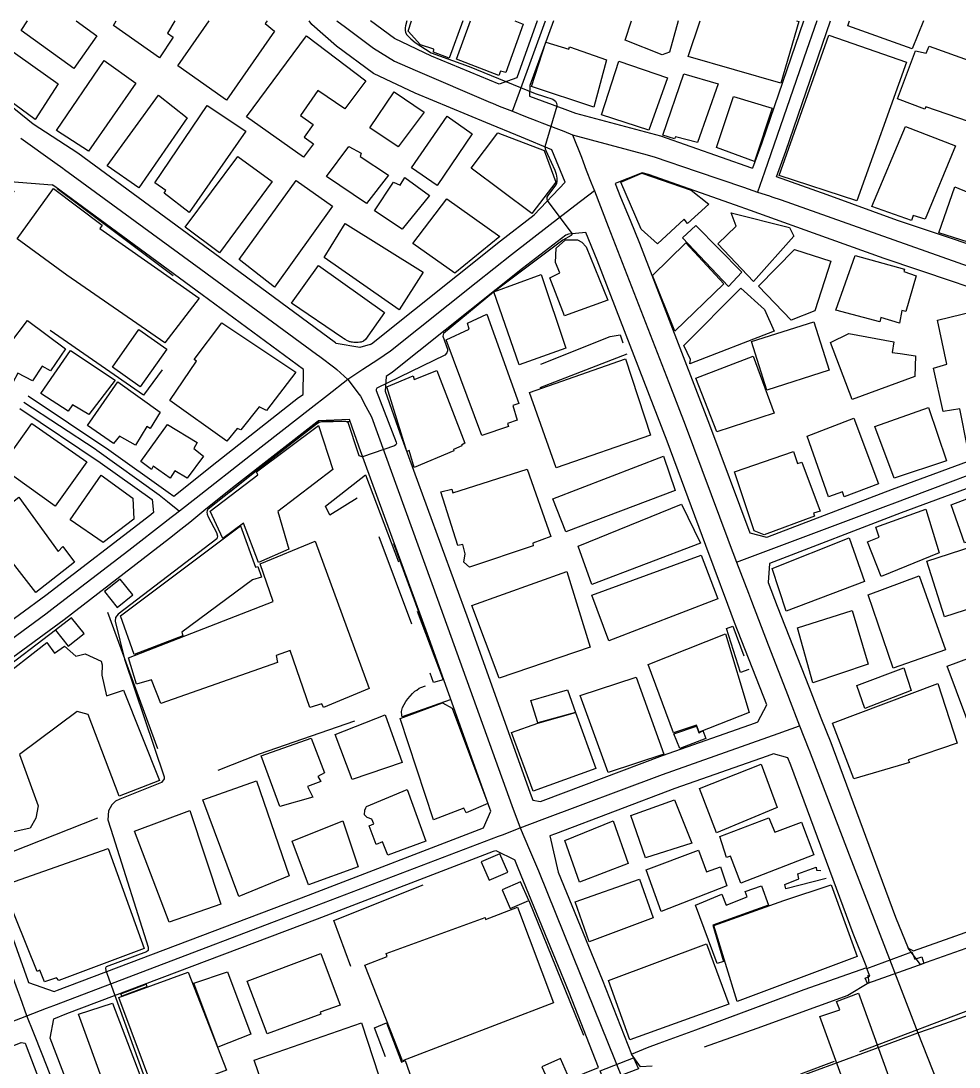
# Model space of a CAD drawing. Header units: millimetres. Extents: x 198785 to 203305, y 542885 to 545889.
# Drawn here: x 201575.3 to 201760.7, y 545678.5 to 545885.3 of the extents above; entities that cross this region are included whole.
import ezdxf

# ---------------------------------------------------------------- set-up
doc = ezdxf.new("R2010")
doc.units = ezdxf.units.MM
for name, pattern in [('FENCE_25K', [54.3, 28.7, -9.2, -16.4]), ('HIDDEN_BULD_25K', [28.8, 18.4, -10.4]), ('HIDDEN_EMD_25K', [50.97, 33.12, -5.36, 7.13, -5.36]), ('HIDDEN_IN_25K', [56.5, 36.5, -20])]:
    doc.linetypes.add(name, pattern=pattern)
for name, color, linetype in [('A0013114', 253, 'Continuous'), ('A0013117', 253, 'Continuous'), ('A0023214', 253, 'Continuous'), ('A0023217', 253, 'Continuous'), ('A0033324', 253, 'Continuous'), ('A0043325', 253, 'Continuous'), ('B0014111', 253, 'Continuous'), ('B0014112', 253, 'Continuous'), ('B0014113', 253, 'Continuous'), ('B0014115', 253, 'Continuous'), ('B0014116', 253, 'Continuous'), ('B0024120', 253, 'Continuous'), ('B0024127', 253, 'Continuous'), ('F0017111', 253, 'Continuous'), ('G0018117', 253, 'Continuous')]:
    doc.layers.add(name, color=color, linetype=linetype)

msp = doc.modelspace()

# ---------------------------------------------------------------- linework, layer by layer
at = {"layer": 'A0013114'}
for points in [[(201644.34, 545821.33), (201642.32, 545820.78), (201637.63, 545821.57), (201637.49, 545821.68), (201615.89, 545837.63), (201586.61, 545859.16), (201577.74, 545864.93), (201574.29, 545867.75), (201574.14, 545867.87), (201567.36, 545872.91)], [(201631.07, 545811.45), (201631.17, 545816.4), (201611.15, 545831.19), (201582.05, 545852.58), (201581.53, 545852.92)], [(201647.5, 545815), (201647.3, 545812.14), (201650.18, 545803.89), (201663.68, 545767.01), (201675.94, 545732.65), (201676.49, 545731.29)], [(201668.2, 545729.12), (201667.99, 545729.62), (201655.69, 545764.12), (201642.18, 545801.03), (201640.26, 545806.53), (201634.11, 545806.26)], [(201679.84, 545724.24), (201681.45, 545717.06), (201690.15, 545695.84), (201695.97, 545681.1), (201699.13, 545682.38), (201701.44, 545683.24), (201708.67, 545685.92), (201730.07, 545693.85), (201742.45, 545698.24)], [(201598.51, 545642.41), (201630.82, 545655.29), (201633.59, 545656.39), (201638.67, 545658.35), (201649.85, 545662.67), (201655.06, 545664.68), (201657.76, 545665.76), (201674.97, 545672.61), (201689.48, 545678.47), (201683.64, 545693.26), (201673.57, 545717.83), (201672.89, 545719.52)], [(201751.65, 545701.5), (201796.09, 545717.24)]]:
    msp.add_lwpolyline(points, dxfattribs=at)
at = {"layer": 'A0013117'}
for points in [[(201644.34, 545821.33), (201644.59, 545821.5), (201670.07, 545841.86), (201676.74, 545847), (201682.87, 545853.45), (201680.24, 545859.83), (201674.21, 545862.33), (201667.21, 545865.22), (201653.21, 545871.02), (201644.98, 545874.92), (201637.67, 545880.34), (201632.8, 545884.6), (201632.27, 545885.31)], [(201669.8, 545872.81), (201656.46, 545878.33), (201649.12, 545881.81), (201644.4, 545885.31)], [(201677.35, 545885.31), (201673.29, 545874.09), (201669.8, 545872.81)], [(201680.54, 545885.31), (201675.91, 545872.53), (201675.82, 545870.42), (201682.79, 545867.86), (201684.9, 545867.09), (201701.67, 545862.6), (201719.7, 545856.24), (201719.91, 545856.3), (201721.77, 545861.26), (201730.01, 545885.31)], [(201816.05, 545854.94), (201813.06, 545851.91), (201789.86, 545843.46), (201773.35, 545837.94), (201772.75, 545837.74), (201748.49, 545845.89), (201734.61, 545850.91), (201724.58, 545854.51), (201726.48, 545859.57), (201735.29, 545885.31)], [(201698.08, 545855.28), (201692.72, 545853.15), (201693.81, 545850.5), (201695.7, 545845.9), (201697.57, 545841.37), (201711.4, 545805.45), (201719.33, 545784.14), (201722.65, 545783.25), (201722.88, 545783.32), (201747.5, 545792.76), (201772.13, 545801.86), (201773.01, 545804.06), (201768.83, 545822.72), (201767.42, 545826.87), (201765.95, 545831.22), (201764.21, 545832.17), (201759.55, 545833.74), (201745.86, 545838.34), (201731.9, 545843.38), (201722.77, 545846.66), (201719.49, 545847.84), (201716.49, 545848.9), (201699.31, 545854.95), (201698.08, 545855.28)], [(201575.1, 545808.69), (201591, 545798.03), (201601.26, 545790.74), (201601.55, 545788.16), (201600.99, 545787.7), (201580.25, 545771.75), (201559.39, 545756.44), (201553.52, 545758.01), (201544.77, 545780.7), (201536.94, 545800.27), (201536.7, 545800.92), (201536.6, 545803.53), (201546.65, 545816.1), (201554.55, 545827.23), (201573.24, 545853.57), (201581.53, 545852.92)], [(201676.49, 545731.29), (201678.01, 545731.02), (201678.51, 545731.21), (201702.1, 545740.13), (201720.46, 545746.6), (201720.93, 545746.76), (201722.72, 545750.15), (201716.33, 545766.4), (201715, 545769.98), (201712.3, 545777.24), (201710.67, 545781.62), (201702.98, 545802.26), (201689.21, 545838.04), (201686.97, 545843.48), (201683.5, 545843.19), (201683, 545842.98), (201674.4, 545836.35), (201648.78, 545815.89), (201647.5, 545815)], [(201576.77, 545811.19), (201592.71, 545800.5), (201604.42, 545792.17), (201605.53, 545791.35), (201614.03, 545798.18), (201630.21, 545810.85), (201631.07, 545811.45)], [(201634.11, 545806.26), (201633.78, 545806.03), (201617.76, 545793.48), (201611.9, 545788.78), (201608.69, 545786.2), (201606.91, 545784.77), (201604.69, 545782.99), (201583.86, 545766.96), (201559.6, 545749.15), (201559.32, 545743.28), (201569.05, 545716.96), (201576.68, 545695.64), (201576.82, 545695.28), (201581.88, 545693.48), (201582.57, 545693.76), (201632.18, 545712.51), (201666.73, 545725.79), (201668.2, 545729.12)], [(201796.09, 545717.24), (201795.3, 545719.4), (201792.46, 545728.21), (201785.7, 545753.53), (201778.91, 545780.66), (201775.02, 545795.66), (201773.87, 545796.55), (201771.87, 545796.44), (201749.26, 545788.08), (201723.2, 545778.09), (201722.98, 545774.33), (201724.74, 545769.61), (201731.06, 545753.55), (201733.4, 545747.59), (201735.34, 545742.67), (201735.83, 545741.42), (201748.15, 545708.17), (201750.62, 545702.05), (201751.65, 545701.5)], [(201742.45, 545698.24), (201739.76, 545704.92), (201727.42, 545738.21), (201726.85, 545739.67), (201724, 545740.42), (201722.77, 545740), (201704.51, 545733.56), (201680.96, 545724.65), (201679.84, 545724.24)], [(201598.51, 545642.41), (201596.11, 545645.86), (201592.1, 545655.52), (201581.13, 545684.26), (201581.85, 545688.09), (201584.38, 545689.09), (201633.96, 545707.83), (201668.68, 545721.18), (201669.17, 545721.36), (201672.89, 545719.52)], [(201501.32, 545605.8), (201499.97, 545605.96), (201493.88, 545628.54), (201488.58, 545645.69), (201488.17, 545649.52), (201491.02, 545650.77), (201535.37, 545667.88), (201572.5, 545682.23), (201575.36, 545683.37), (201576.16, 545683.24), (201576.36, 545682.74), (201587.45, 545653.67), (201591.35, 545644.27), (201592.06, 545639.86)]]:
    msp.add_lwpolyline(points, dxfattribs=at)
at = {"layer": 'A0023214'}
for points in [[(201575.31, 545862.1), (201582.05, 545857.35), (201583.65, 545856.18), (201583.98, 545855.94), (201610.89, 545836.22), (201633.74, 545819.47), (201634.39, 545818.98), (201637.39, 545816.73), (201637.74, 545816.41), (201639.92, 545814.43), (201642.14, 545811.5), (201642.42, 545811.13), (201643.51, 545809.12), (201644.62, 545807.08), (201657.62, 545771.03), (201672.35, 545730.21), (201673.95, 545725.79), (201675.8, 545721.5), (201677.59, 545717.34), (201684.31, 545700.66), (201692.73, 545679.79), (201698.53, 545665.38)], [(201752.53, 545685.28), (201756.73, 545686.77), (201767.66, 545690.65), (201778.29, 545694.44), (201799.84, 545702.11), (201800.45, 545702.32), (201803.52, 545703.42), (201810.08, 545705.76), (201811.82, 545706.38), (201833.16, 545714.02), (201842.2, 545717.25), (201855.95, 545723), (201866.36, 545727.35), (201889.2, 545736.89)], [(201698.53, 545665.38), (201701.49, 545666.46), (201702.06, 545666.67), (201704.63, 545667.62), (201707.77, 545668.78), (201708.8, 545669.16), (201711.52, 545670.16), (201714.34, 545671.2), (201720.21, 545673.37), (201731.48, 545677.52), (201748.62, 545683.84), (201752.53, 545685.28)], [(201752.53, 545685.28), (201758.17, 545670.92), (201765.4, 545652.52), (201768.07, 545645.73), (201772.63, 545634.13), (201774.23, 545630.05)]]:
    msp.add_lwpolyline(points, dxfattribs=at)
at = {"layer": 'A0023217'}
for points in [[(201637.77, 545885.31), (201637.99, 545885.14), (201639.18, 545884.25), (201644.98, 545879.9), (201649.12, 545877.38), (201653.26, 545875.6), (201668.13, 545869.2), (201668.51, 545869.04), (201669.8, 545868.48), (201672.48, 545867.44)], [(201672.48, 545867.44), (201673.84, 545871.21), (201678.95, 545885.31)], [(201732.57, 545885.31), (201730.03, 545877.95), (201729.76, 545877.17), (201722.25, 545855.4), (201720.89, 545851.49)], [(201672.48, 545867.44), (201675.03, 545866.44), (201677.28, 545865.56), (201678.28, 545865.17), (201681.53, 545863.9), (201682.59, 545863.49), (201684.31, 545862.82)], [(201684.31, 545862.82), (201686.06, 545858.35), (201686.4, 545857.47), (201687.04, 545855.82), (201688.03, 545853.29), (201688.63, 545851.75)], [(201684.31, 545862.82), (201699.03, 545858.81), (201699.72, 545858.62), (201700.43, 545858.43), (201708.93, 545855.55), (201718.1, 545852.44), (201718.12, 545852.43), (201720.89, 545851.49)], [(201688.63, 545851.75), (201684.79, 545848.79), (201679.87, 545844.99), (201672.23, 545839.1), (201665.3, 545833.57), (201648.36, 545820.03), (201645.83, 545818.35), (201642.92, 545816.42), (201639.92, 545814.43), (201635.89, 545811.27), (201632.66, 545808.74), (201620.72, 545799.39), (201609.95, 545790.96), (201608.77, 545790.04), (201607.83, 545789.31), (201606.67, 545788.41)], [(201688.63, 545851.75), (201691.37, 545844.7), (201703.33, 545813.84), (201706.58, 545805.45), (201715, 545782.88), (201715.27, 545782.15), (201716.7, 545778.32)], [(201720.89, 545851.49), (201723.21, 545850.71), (201723.67, 545850.55), (201725.53, 545849.92), (201744.6, 545843.17), (201763.6, 545836.45), (201765.41, 545835.51), (201766.17, 545835.12), (201767.03, 545834.43), (201768.11, 545833.55)], [(201575.94, 545809.94), (201590.01, 545800.73), (201590.35, 545800.49), (201602.68, 545791.66), (201604.29, 545790.35), (201606.67, 545788.41)], [(201716.7, 545778.32), (201720.91, 545779.9), (201746.74, 545789.62), (201747.46, 545789.89), (201774.01, 545799.87), (201776.79, 545800.91)], [(201606.67, 545788.41), (201604.2, 545786.49), (201604.1, 545786.41), (201596.66, 545780.62), (201582.07, 545769.43), (201580.25, 545768.03), (201560.26, 545753.36), (201559.49, 545752.97), (201553.44, 545749.93)], [(201716.7, 545778.32), (201719.06, 545772.19), (201719.67, 545770.61), (201722.98, 545762.02), (201726.91, 545751.86), (201726.98, 545751.67), (201729.18, 545745.97)], [(201576.52, 545688.68), (201575.25, 545692.19), (201574.67, 545693.79), (201565, 545720.44), (201558.28, 545738.97), (201554.79, 545746.88), (201553.44, 545749.93)], [(201576.52, 545688.68), (201580.4, 545690.16), (201581.86, 545690.72), (201625.43, 545707.31), (201669.67, 545724.16), (201670.47, 545724.46), (201673.95, 545725.79), (201678.32, 545727.44), (201701.55, 545736.18), (201702.1, 545736.39), (201724.96, 545744.47), (201729.18, 545745.97)], [(201729.18, 545745.97), (201730.98, 545741.3), (201731.04, 545741.15), (201738.98, 545720.49), (201746.93, 545699.83), (201752.53, 545685.28)], [(201482.63, 545652.04), (201487.9, 545654.24), (201490.73, 545655.41), (201530.58, 545670.86), (201573.28, 545687.42), (201576.52, 545688.68)], [(201606.24, 545608.1), (201605.01, 545609.37), (201604.6, 545609.79), (201604.43, 545610.28), (201604.08, 545611.32), (201599.05, 545625.99), (201595.29, 545641.14), (201586.59, 545663.17), (201579.52, 545681.08), (201577.89, 545685.21), (201576.52, 545688.68)]]:
    msp.add_lwpolyline(points, dxfattribs=at)
at = {"layer": 'A0033324', "linetype": 'HIDDEN_IN_25K', "flags": 128}
for points in [[(201774.19, 545706.3), (201753.07, 545698.82), (201750.62, 545702.05), (201751.65, 545701.5), (201796.09, 545717.24), (201796.15, 545714.08), (201774.19, 545706.3)], [(201700.04, 545678.72), (201697.75, 545678.58), (201695.97, 545681.1), (201699.13, 545682.38), (201701.44, 545683.24), (201708.67, 545685.92), (201730.07, 545693.85), (201742.45, 545698.24), (201742.86, 545695.2), (201738.71, 545692.66), (201720.72, 545686.17), (201700.04, 545678.72)]]:
    msp.add_lwpolyline(points, dxfattribs=at)
at = {"layer": 'A0043325'}
for points in [[(201751.35, 545701.32), (201751.96, 545699.89), (201753.35, 545700.32), (201753.74, 545699.03), (201742.59, 545695.08), (201742.16, 545696.09), (201743.05, 545696.5), (201742.43, 545698), (201751.35, 545701.32)], [(201743.82, 545672.11), (201739.73, 545670.43), (201733.15, 545688.54), (201737.13, 545689.86), (201736.46, 545691.52), (201740.8, 545693.16), (201747.58, 545674.34), (201743.54, 545672.74), (201743.82, 545672.11)], [(201697.37, 545678.18), (201690.57, 545675.63), (201689.76, 545677.79), (201696.36, 545680.33), (201697.37, 545678.18)]]:
    msp.add_lwpolyline(points, dxfattribs=at)
at = {"layer": 'B0014111'}
for points in [[(201625.43, 545883.27), (201615.95, 545869.66), (201606.35, 545876.42), (201612.51, 545885.31)], [(201623.97, 545885.31), (201623.57, 545884.82), (201625.43, 545883.27)], [(201662.63, 545885.31), (201659.96, 545877.97), (201656.82, 545879.11), (201656.94, 545879.72), (201654.27, 545880.55), (201651.83, 545883.3), (201652.49, 545885.31)], [(201674.57, 545884.69), (201671.13, 545875.08), (201670.09, 545875.39), (201669.75, 545874.53), (201661.4, 545877.72), (201664.17, 545885.31)], [(201672.95, 545885.31), (201674.57, 545884.69)], [(201729, 545885.17), (201725.45, 545873.01), (201707.17, 545878.3), (201709.5, 545885.31)], [(201728.55, 545885.31), (201729, 545885.17)], [(201753.66, 545885.31), (201751.39, 545879.81), (201738.72, 545884.31), (201739.06, 545885.31)], [(201679.04, 545881.08), (201683.59, 545879.73), (201683.74, 545880.2), (201691.02, 545877.59), (201688.55, 545868.24), (201676.2, 545872.37), (201679.04, 545881.08)], [(201750.3, 545877.14), (201740.51, 545849.72), (201725.14, 545854.75), (201734.94, 545882.52), (201750.3, 545877.14)], [(201582.73, 545872.88), (201578.18, 545865.81), (201567.32, 545873.82), (201572.24, 545880.32), (201582.73, 545872.88)], [(201754.77, 545880.32), (201765.97, 545876.27), (201766.76, 545863.98), (201754.1, 545868.34), (201753.94, 545867.85), (201748.49, 545869.91), (201752.07, 545879.42), (201754.2, 545878.96), (201754.77, 545880.32)], [(201703.1, 545874.06), (201699.42, 545863.72), (201690.05, 545866.72), (201693.44, 545877.36), (201703.1, 545874.06)], [(201654.99, 545867.25), (201649.9, 545860.45), (201644.3, 545864.15), (201649.06, 545871.31), (201654.99, 545867.25)], [(201619.8, 545863.49), (201608.56, 545847.44), (201603.63, 545851.24), (201603.98, 545851.8), (201601.82, 545853.32), (201612.15, 545868.59), (201619.8, 545863.49)], [(201723.74, 545868.09), (201720.24, 545857.53), (201712.76, 545860.32), (201716.14, 545870.38), (201723.74, 545868.09)], [(201664.48, 545863.02), (201657.59, 545852.76), (201652.48, 545856.25), (201659.54, 545866.47), (201664.48, 545863.02)], [(201759.98, 545860.6), (201753.99, 545846.1), (201751.64, 545846.82), (201751.26, 545845.84), (201743.44, 545848.64), (201750.13, 545864.47), (201759.98, 545860.6)], [(201681.04, 545853.44), (201676.27, 545847.24), (201664.29, 545856.17), (201669.58, 545863.18), (201678.74, 545859.68), (201681.04, 545853.44)], [(201624.96, 545853.54), (201614.55, 545839.46), (201607.77, 545844.51), (201618.18, 545858.53), (201624.96, 545853.54)], [(201711.25, 545849.11), (201707.03, 545845.25), (201706.37, 545846.09), (201701.09, 545841.25), (201697.86, 545844.12), (201693.88, 545853.46), (201698.02, 545855.21), (201707.74, 545851.83), (201711.25, 545849.11)], [(201766.02, 545855.8), (201768.1, 545839.8), (201756.68, 545843.44), (201759.86, 545852.54), (201762.53, 545851.42), (201764.04, 545851.36), (201763.6, 545855.52), (201766.02, 545855.8)], [(201610.58, 545830.53), (201603.78, 545821.65), (201584.43, 545835.07), (201574.57, 545842.21), (201581.79, 545852.18), (201591.36, 545844.92), (201590.93, 545844.31), (201610.58, 545830.53)], [(201636.89, 545848.68), (201625.45, 545832.71), (201618.47, 545838.17), (201629.74, 545853.79), (201636.89, 545848.68)], [(201669.97, 545842.71), (201661.08, 545835.43), (201652.77, 545841.31), (201659.51, 545850.13), (201669.97, 545842.71)], [(201728.05, 545842.73), (201720.09, 545833.8), (201713.03, 545841.26), (201716.63, 545844.76), (201715.63, 545847.4), (201727.15, 545844.49), (201728.05, 545842.73)], [(201654.83, 545835.64), (201650.1, 545828.23), (201635.22, 545838.52), (201639.37, 545845.27), (201654.83, 545835.64)], [(201717.75, 545835.62), (201715.11, 545832.83), (201706.01, 545842.45), (201708.67, 545844.88), (201717.75, 545835.62)], [(201691.26, 545830.13), (201682.7, 545827), (201679.85, 545834.54), (201681.8, 545835.5), (201680.92, 545837.57), (201681.07, 545840.36), (201682.9, 545842.07), (201685.27, 545842.02), (201686.13, 545841.6), (201687.03, 545840.67), (201691.26, 545830.13)], [(201714.22, 545833.33), (201704.53, 545823.97), (201700.11, 545835), (201706.69, 545841.42), (201714.22, 545833.33)], [(201752.23, 545834.91), (201750.16, 545827.85), (201749.37, 545828.1), (201748.88, 545825.57), (201745.24, 545826.69), (201745.02, 545825.84), (201736.36, 545828.13), (201740.15, 545838.95), (201749.92, 545836.22), (201749.79, 545835.8), (201752.23, 545834.91)], [(201642.31, 545821.78), (201641.98, 545821.73), (201641.65, 545821.74), (201641.38, 545821.73), (201641.13, 545821.74), (201640.83, 545821.79), (201640.62, 545821.82), (201640.47, 545821.87), (201640.32, 545821.9), (201640.09, 545821.98), (201639.88, 545822.09), (201639.38, 545822.34), (201639.09, 545822.52), (201638.88, 545822.65), (201628.77, 545829.49), (201634.13, 545836.94), (201647.14, 545827.7), (201643.41, 545822.33), (201643, 545821.98), (201642.56, 545821.82), (201642.31, 545821.78)], [(201682.98, 545820.62), (201673.77, 545817.35), (201668.79, 545831.73), (201678.11, 545835.19), (201682.98, 545820.62)], [(201724.17, 545823.99), (201707.51, 545817.51), (201707.64, 545818.37), (201706.33, 545821.13), (201717.54, 545832.51), (201722.21, 545828.26), (201724.17, 545823.99)], [(201766.16, 545828.5), (201772.24, 545803.51), (201762.33, 545800.99), (201760.82, 545808.62), (201757.55, 545808.14), (201755.6, 545816.66), (201758.25, 545817.46), (201756.41, 545826.13), (201766.16, 545828.5)], [(201604.17, 545820.41), (201598.87, 545813.01), (201593.43, 545816.85), (201598.66, 545824.33), (201604.17, 545820.41)], [(201751.96, 545815.02), (201739.54, 545810.51), (201735.25, 545821.73), (201738.88, 545823.51), (201747.82, 545821.9), (201747.46, 545819.75), (201749.07, 545819.57), (201752.04, 545819.09), (201751.96, 545815.02)], [(201724.13, 545807.81), (201712.82, 545804.08), (201708.68, 545814.68), (201719.99, 545819.02), (201724.13, 545807.81)], [(201699.7, 545803.45), (201681.09, 545797), (201675.8, 545811.88), (201694.78, 545818.51), (201699.7, 545803.45)], [(201657.48, 545816.21), (201663.06, 545801.82), (201662.36, 545801.42), (201662.44, 545801.31), (201660.78, 545800.61), (201660.89, 545800.35), (201653.06, 545797.06), (201652.05, 545800.38), (201651.61, 545800.2), (201647.64, 545812.98), (201652.82, 545815.13), (201653.04, 545814.46), (201657.48, 545816.21)], [(201758.21, 545798.35), (201747.83, 545794.95), (201744.02, 545805.13), (201754.64, 545808.89), (201758.21, 545798.35)], [(201744.76, 545793.79), (201738.01, 545791.26), (201737.64, 545792.24), (201734.86, 545791.27), (201730.7, 545803.24), (201739.87, 545806.8), (201744.76, 545793.79)], [(201626.1, 545788.34), (201628.24, 545780.91), (201622.31, 545778.26), (201619.34, 545786.05), (201615.22, 545783), (201612.75, 545788.43), (201622.17, 545795.56), (201621.85, 545796.16), (201634.1, 545805.37), (201636.95, 545796.65), (201626.1, 545788.34)], [(201727.99, 545800.21), (201728.76, 545797.8), (201729.6, 545798.1), (201733.21, 545788.4), (201731.91, 545788.03), (201732.11, 545787.41), (201722.2, 545783.73), (201720.23, 545784.5), (201716.32, 545796.19), (201727.99, 545800.21)], [(201675.34, 545796.68), (201680.04, 545783.43), (201676.45, 545782.06), (201676.54, 545781.55), (201663.93, 545777.34), (201662.81, 545778.33), (201663.11, 545780), (201662.63, 545781.8), (201661.69, 545781.62), (201658.27, 545792.2), (201660.48, 545792.76), (201660.68, 545792.05), (201675.34, 545796.68)], [(201597.65, 545786.83), (201591.56, 545782.23), (201585.04, 545786.7), (201591.22, 545795.53), (201597.48, 545790.99), (201597.65, 545786.83)], [(201775.74, 545787.4), (201761.78, 545782.12), (201759.09, 545789.65), (201773.06, 545794.97), (201775.74, 545787.4)], [(201709.59, 545782.09), (201688.15, 545773.94), (201685.45, 545781.49), (201705.87, 545789.82), (201709.59, 545782.09)], [(201756.75, 545780.2), (201745.31, 545775.49), (201742.6, 545782.33), (201744.89, 545783.27), (201744.23, 545785.23), (201754.1, 545788.81), (201756.75, 545780.2)], [(201618.72, 545785.51), (201621.66, 545777.37), (201622.14, 545777.48), (201622.86, 545775.34), (201621.11, 545774.85), (201607.13, 545764.52), (201607.36, 545763.78), (201597.73, 545760.1), (201594.99, 545767.73), (201618.72, 545785.51)], [(201741.99, 545774.5), (201726.52, 545768.62), (201723.73, 545777.1), (201738.96, 545783.16), (201741.99, 545774.5)], [(201713.02, 545771.07), (201691.48, 545762.81), (201688.12, 545771.8), (201709.71, 545779.69), (201713.02, 545771.07)], [(201687.83, 545761.52), (201669.82, 545755.37), (201664.41, 545769.78), (201683.16, 545776.47), (201687.83, 545761.52)], [(201757.99, 545761.02), (201747.67, 545757.4), (201742.69, 545771.9), (201752.82, 545775.61), (201757.99, 545761.02)], [(201742.75, 545758.17), (201731.76, 545754.51), (201728.73, 545765.32), (201739.56, 545768.79), (201742.75, 545758.17)], [(201719.23, 545748.59), (201709.33, 545744.75), (201708.83, 545746.1), (201704.25, 545744.58), (201699.23, 545758.11), (201714.55, 545764.18), (201719.23, 545748.59)], [(201580.46, 545762.43), (201581.96, 545760.36), (201583.96, 545761.73), (201586.22, 545759.75), (201588.01, 545760.24), (201591.2, 545758.79), (201591.37, 545758.01), (201591.35, 545755.97), (201592.25, 545751.9), (201595.61, 545753.02), (201602.69, 545735.19), (201594.76, 545732.07), (201588.64, 545748.23), (201586.44, 545748.79), (201575.06, 545740.28), (201578.74, 545730.17), (201578.29, 545727.73), (201577.14, 545725.77), (201573.94, 545725.01), (201570.76, 545727.27), (201567.67, 545725.87), (201560.5, 545746.93), (201580.46, 545762.43)], [(201768, 545744.22), (201763.87, 545742.93), (201758.35, 545757.75), (201767.53, 545761.17), (201772.83, 545745.98), (201768.02, 545744.51), (201768, 545744.22)], [(201751.24, 545752.93), (201742.05, 545749.41), (201740.51, 545753.98), (201749.77, 545757.43), (201751.24, 545752.93)], [(201702.38, 545740.41), (201691.33, 545736.77), (201685.85, 545751.99), (201696.87, 545755.61), (201702.38, 545740.41)], [(201684.92, 545748.64), (201677.49, 545746.54), (201676.06, 545751), (201683.33, 545753.08), (201684.92, 545748.64)], [(201750.87, 545738.7), (201739.92, 545735.47), (201735.7, 545746.51), (201756.49, 545754.36), (201760.29, 545742.54), (201750.64, 545739.24), (201750.87, 545738.7)], [(201667.58, 545730.6), (201663.31, 545728.8), (201662.87, 545729.7), (201656.82, 545727.38), (201650.26, 545747.45), (201658.6, 545750.54), (201660.51, 545749.47), (201667.58, 545730.6)], [(201688.89, 545737.54), (201676.54, 545733.06), (201672.26, 545744.63), (201677.49, 545746.53), (201684.92, 545748.63), (201688.89, 545737.54)], [(201724.75, 545729.83), (201712.79, 545724.82), (201709.41, 545733.56), (201721.59, 545738.4), (201724.75, 545729.83)], [(201628.31, 545716.36), (201618.38, 545712.25), (201611.27, 545731.38), (201621.85, 545735.14), (201628.31, 545716.36)], [(201655.34, 545723.2), (201647.83, 545720.42), (201646.78, 545723.05), (201645.5, 545722.51), (201644.15, 545726.21), (201645.07, 545726.59), (201644.67, 545727.55), (201643.72, 545727.83), (201643.25, 545728.41), (201643.27, 545729.28), (201643.49, 545729.8), (201643.62, 545730.03), (201651.65, 545733.39), (201655.34, 545723.2)], [(201707.9, 545722.76), (201698.72, 545719.87), (201695.82, 545728.25), (201704.46, 545731.36), (201707.9, 545722.76)], [(201614.85, 545710.73), (201604.64, 545707.18), (201597.76, 545725.18), (201608.72, 545729.27), (201614.85, 545710.73)], [(201641.96, 545718.08), (201632.16, 545714.54), (201628.92, 545723.17), (201638.91, 545727.19), (201641.96, 545718.08)], [(201695.31, 545718.75), (201685.67, 545715.07), (201682.81, 545723.32), (201692.37, 545727.22), (201695.31, 545718.75)], [(201723.09, 545727.8), (201724.27, 545724.99), (201729.55, 545726.94), (201732.01, 545720.49), (201717.54, 545714.88), (201715.55, 545720.23), (201714.74, 545719.94), (201713.43, 545724.08), (201723.09, 545727.8)], [(201599.69, 545701.97), (201582.81, 545695.62), (201582.37, 545696.19), (201580.02, 545695.4), (201579.11, 545697.69), (201578.53, 545697.45), (201572.17, 545713.27), (201573.21, 545713.58), (201572.95, 545714.79), (201592.6, 545721.74), (201599.69, 545701.97)], [(201700.23, 545708.05), (201687.59, 545703.31), (201684.83, 545711.21), (201697.54, 545715.69), (201700.23, 545708.05)], [(201721.63, 545714.35), (201723.02, 545710.52), (201712.03, 545706.58), (201714.17, 545699.42), (201712.87, 545699.01), (201708.62, 545710.51), (201713.8, 545712.7), (201714.65, 545710.56), (201718.81, 545712.21), (201718.45, 545713.26), (201721.63, 545714.35)], [(201740.58, 545700.4), (201716.82, 545691.52), (201712.26, 545706.49), (201726.09, 545711.44), (201735.39, 545714.58), (201740.58, 545700.4)], [(201673.44, 545710.11), (201680.58, 545691.22), (201650.75, 545679.74), (201643.28, 545698.68), (201647.69, 545700.37), (201647.53, 545700.95), (201667.04, 545708.08), (201667.1, 545707.73), (201673.44, 545710.11)], [(201715.21, 545690.99), (201695.66, 545683.92), (201691.39, 545695.62), (201710.8, 545702.9), (201715.21, 545690.99)], [(201634.56, 545688.96), (201624.02, 545685.11), (201620.07, 545695.5), (201634.58, 545700.97), (201638.43, 545690.79), (201634.45, 545689.36), (201634.56, 545688.96)], [(201615.95, 545677.92), (201601.97, 545672.74), (201594.66, 545692.28), (201608.39, 545697.29), (201615.95, 545677.92)], [(201620.79, 545685.03), (201614.24, 545682.48), (201609.52, 545695.13), (201616.18, 545697.35), (201620.79, 545685.03)], [(201598.85, 545676.99), (201592.03, 545674.27), (201586.69, 545689.02), (201593.44, 545691.17), (201598.85, 545676.99)], [(201646.04, 545676.81), (201625.19, 545668.99), (201621.41, 545679.92), (201642.62, 545687.26), (201646.04, 545676.81)]]:
    msp.add_lwpolyline(points, dxfattribs=at)
at = {"layer": 'B0014112'}
for points in [[(201590.37, 545882.33), (201585.78, 545875.89), (201575.38, 545883.4), (201576.65, 545885.31)], [(201586.26, 545885.31), (201590.37, 545882.33)], [(201605.41, 545882.12), (201602.69, 545878.01), (201593.62, 545884.4), (201594.17, 545885.31)], [(201605.75, 545885.31), (201604.3, 545882.9), (201605.41, 545882.12)], [(201703.48, 545879.13), (201702.04, 545878.62), (201694.74, 545881.53), (201695.95, 545885.31)], [(201705.17, 545885.31), (201703.48, 545879.13)], [(201713.09, 545872.89), (201708.98, 545861.29), (201704.63, 545862.42), (201704.48, 545861.97), (201702.13, 545862.74), (201706.31, 545874.85), (201713.09, 545872.89)], [(201647.93, 545854.85), (201643.61, 545849.23), (201635.69, 545854.54), (201640.15, 545860.51), (201642.56, 545859.14), (201642.35, 545858.54), (201647.93, 545854.85)], [(201651.21, 545854.35), (201656.07, 545850.77), (201650.65, 545844.12), (201645.19, 545847.76), (201648.97, 545853.44), (201650.29, 545852.86), (201651.21, 545854.35)], [(201735.03, 545816.27), (201722.72, 545812.35), (201719.67, 545821.92), (201731.98, 545825.84), (201735.03, 545816.27)], [(201593.97, 545814.33), (201588.79, 545807.52), (201585.51, 545809.41), (201584.7, 545808.15), (201579.3, 545811.64), (201585.11, 545820.19), (201593.97, 545814.33)], [(201602.88, 545808), (201600.9, 545804.77), (201600.23, 545805.15), (201598.01, 545801.45), (201594.8, 545803.23), (201593.66, 545801.78), (201588.5, 545805.31), (201594.51, 545813.94), (201602.88, 545808)], [(201704.6, 545792.52), (201682.99, 545784.31), (201680.42, 545790.83), (201702.3, 545799.3), (201704.6, 545792.52)], [(201767.44, 545770.6), (201757.82, 545767.52), (201754.31, 545778.55), (201763.45, 545781.5), (201767.44, 545770.6)], [(201650.65, 545738.72), (201640.81, 545735.35), (201637.41, 545744.25), (201647.3, 545748.16), (201650.65, 545738.72)], [(201632.98, 545731.91), (201626.48, 545730.01), (201622.82, 545740.07), (201632.71, 545743.53), (201635.3, 545736.66), (201633.99, 545735.97), (201634.58, 545734.98), (201631.94, 545733.99), (201632.98, 545731.91)], [(201709.21, 545721.42), (201710.79, 545717.1), (201713.58, 545718.11), (201714.77, 545714.33), (201701.8, 545709.26), (201698.87, 545717.5), (201709.21, 545721.42)]]:
    msp.add_lwpolyline(points, dxfattribs=at)
at = {"layer": 'B0014113'}
for points in [[(201643.51, 545873.48), (201639.33, 545867.93), (201633.97, 545871.58), (201630.6, 545866.63), (201633.11, 545864.82), (201631.32, 545862.34), (201633.17, 545861), (201631.19, 545858.36), (201619.9, 545866.38), (201631.77, 545882.34), (201643.51, 545873.48)], [(201598.02, 545873.01), (201588.67, 545859.57), (201582.39, 545863.67), (201591.79, 545877.51), (201598.02, 545873.01)], [(201608.21, 545866.16), (201598.61, 545852.32), (201592.4, 545856.69), (201602.55, 545870.66), (201608.21, 545866.16)], [(201732.21, 545828.01), (201727.54, 545826.15), (201721.08, 545832.9), (201728.19, 545840.14), (201735.34, 545837.81), (201732.21, 545828.01)], [(201671.69, 545805.12), (201666.42, 545803.39), (201659.33, 545822.29), (201663.89, 545824.4), (201663.59, 545825.55), (201667.36, 545827.32), (201673.71, 545809.67), (201672.51, 545809.3), (201673.37, 545806.37), (201671.49, 545805.75), (201671.69, 545805.12)], [(201584.14, 545820.48), (201581.19, 545816.13), (201579.52, 545817.07), (201577.6, 545814.15), (201574.73, 545815.67), (201573.73, 545813.82), (201569.58, 545816.85), (201576.65, 545826.07), (201584.14, 545820.48)], [(201629.63, 545815.85), (201623.84, 545808.3), (201622.4, 545809.02), (201618.77, 545804.47), (201618.04, 545804.78), (201616.01, 545802.25), (201604.76, 545810.29), (201610, 545818.07), (201609.58, 545818.37), (201615.05, 545825.6), (201629.63, 545815.85)], [(201588.37, 545798.19), (201582.14, 545789.42), (201571.38, 545797.13), (201577.47, 545805.74), (201588.37, 545798.19)], [(201611.39, 545799.28), (201608.2, 545794.91), (201605.74, 545796.36), (201604.8, 545794.93), (201601.47, 545797.29), (201601.15, 545796.67), (201599.04, 545798.22), (201604.27, 545805.51), (201610.19, 545801.97), (201609.48, 545800.82), (201611.39, 545799.28)], [(201574.94, 545791.17), (201582.72, 545780.46), (201583.62, 545781.43), (201585.93, 545778.31), (201578.26, 545772.36), (201567.91, 545785.64), (201574.94, 545791.17)]]:
    msp.add_lwpolyline(points, dxfattribs=at)
at = {"layer": 'B0014115'}
msp.add_lwpolyline([(201633.5, 545782.5), (201644.15, 545753.39), (201635.13, 545749.6), (201634.82, 545750.34), (201632.44, 545749.62), (201628.56, 545760.89), (201625.78, 545759.87), (201626.03, 545758.5), (201602.95, 545750.4), (201601.13, 545755.08), (201598.15, 545754.24), (201596.57, 545759.45), (201625.15, 545770.54), (201622.63, 545777.99), (201633.5, 545782.5)], dxfattribs=at)
at = {"layer": 'B0014116', "linetype": 'HIDDEN_BULD_25K', "flags": 128}
for points in [[(201695.03, 545819.47), (201675.83, 545812.01), (201674.36, 545815.94), (201691.78, 545822.93), (201693.72, 545823.25), (201695.03, 545819.47)], [(201643.42, 545795.57), (201658.74, 545755.1), (201656.86, 545754.52), (201642.99, 545791.72), (201636.36, 545787.65), (201635.53, 545789.42), (201643.42, 545795.57)], [(201719.16, 545757.13), (201717.49, 545756.55), (201714.75, 545765.23), (201715.97, 545765.68), (201719.16, 545757.13)], [(201660.15, 545751.14), (201650.68, 545747.75), (201650.59, 545748.03), (201650.51, 545748.82), (201650.72, 545749.57), (201651.41, 545750.81), (201651.77, 545751.32), (201652.72, 545752.39), (201653.14, 545752.8), (201653.53, 545753.06), (201654.01, 545753.42), (201654.34, 545753.57), (201658.89, 545755.02), (201660.15, 545751.14)], [(201708.82, 545745.92), (201709.24, 545744.62), (201710.09, 545745.04), (201710.63, 545743.5), (201705.51, 545741.47), (201704.34, 545744.41), (201708.82, 545745.92)], [(201734.41, 545715.83), (201726.45, 545713.77), (201726.25, 545714.64), (201729.05, 545715.71), (201728.83, 545716.74), (201732.44, 545718.02), (201732.54, 545717.43), (201734.13, 545717.39), (201734.41, 545715.83)], [(201600.23, 545694.36), (201595.26, 545692.56), (201595.08, 545693.02), (201600.06, 545694.9), (201600.23, 545694.36)], [(201647.59, 545687.25), (201650.51, 545679.48), (201651.28, 545679.81), (201653.62, 545673.03), (201650.69, 545671.86), (201645.18, 545686.3), (201647.59, 545687.25)]]:
    msp.add_lwpolyline(points, dxfattribs=at)
at = {"layer": 'B0024120', "linetype": 'FENCE_25K', "flags": 128}
for points in [[(201582.47, 545852.21), (201612.92, 545829.42), (201599.59, 545811.32), (201562.13, 545837.25), (201574.08, 545851.74)], [(201658.88, 545755.02), (201640.21, 545806.14), (201633.89, 545806.03), (201612.19, 545788.55)], [(201592.46, 545768.42), (201605.22, 545733.63)], [(201582.19, 545764.87), (201560.12, 545748.27), (201560.5, 545746.93)], [(201567.67, 545725.87), (201569.97, 545719.68), (201605.22, 545733.63), (201622.45, 545740.44), (201651.2, 545750.44)], [(201670.57, 545672.01), (201652.72, 545665.34), (201637.16, 545707.51), (201668.11, 545719.92)], [(201675.66, 545711.45), (201688.78, 545679.18), (201683.3, 545677.08)]]:
    msp.add_lwpolyline(points, dxfattribs=at)
at = {"layer": 'B0024127'}
for points in [[(201594.33, 545769.38), (201597.46, 545771.86), (201594.98, 545775), (201591.84, 545772.52), (201594.33, 545769.38)], [(201584.68, 545761.72), (201587.81, 545764.21), (201585.33, 545767.34), (201582.19, 545764.86), (201584.68, 545761.72)], [(201666.27, 545719.13), (201667.86, 545715.46), (201671.53, 545717.04), (201669.95, 545720.71), (201668.11, 545719.92), (201666.27, 545719.13)], [(201670.4, 545713.54), (201671.98, 545709.87), (201675.66, 545711.45), (201674.07, 545715.13), (201670.4, 545713.54)], [(201679.88, 545674.93), (201683.54, 545676.54), (201683.3, 545677.08), (201681.92, 545680.2), (201678.26, 545678.59), (201679.88, 545674.93)]]:
    msp.add_lwpolyline(points, dxfattribs=at)
at = {"layer": 'F0017111', "elevation": 20}
msp.add_lwpolyline([(201651.57, 545885.31), (201651.3, 545884.33), (201651.23, 545883.93), (201651.23, 545883.48), (201651.34, 545883.01), (201651.61, 545882.55), (201652.34, 545881.74), (201653.2, 545881.01), (201656.37, 545878.97), (201663.89, 545876.32), (201676.96, 545870.96), (201678.78, 545870.38), (201680.43, 545869.83), (201680.95, 545869.47), (201681.18, 545869.07), (201681.24, 545868.67), (201681.22, 545868.45), (201678.87, 545860.4), (201678.89, 545860.03), (201679.02, 545859.68), (201679.36, 545858.99), (201680.82, 545855.83), (201681.07, 545854.99), (201681.2, 545854.22), (201681.24, 545853.61), (201681.13, 545853.19), (201680.94, 545852.86), (201679.41, 545850.79), (201679.26, 545850.45), (201679.21, 545850.11), (201679.28, 545849.81), (201684.21, 545843.27), (201684.23, 545843.13), (201684.16, 545843.01), (201684.05, 545842.92), (201682.4, 545841.99), (201668.73, 545831.71), (201658.85, 545823.55), (201658.72, 545822.98), (201659.62, 545820.46), (201659.6, 545820.09), (201659.5, 545819.68), (201659.08, 545819.23), (201645.65, 545812.69), (201645.51, 545812.44), (201645.51, 545812.26), (201649.5, 545802.05), (201649.57, 545801.75), (201649.44, 545801.5), (201649.17, 545801.29), (201642.85, 545799.16), (201642.75, 545799.15), (201642.53, 545799.19), (201642.19, 545799.37), (201641.95, 545799.94), (201639.97, 545805.95), (201639.53, 545806.14), (201635.42, 545806.14), (201635.08, 545806.12), (201634.74, 545806.06), (201634.29, 545805.94), (201633.71, 545805.6), (201622.16, 545796.58), (201612.34, 545788.79), (201612.2, 545788.64), (201612.11, 545788.46), (201612.09, 545788.24), (201612.11, 545787.84), (201612.31, 545787.29), (201613.97, 545784.17), (201614.15, 545783.45), (201614.07, 545782.94), (201594.56, 545768.03), (201594.05, 545767.4), (201593.93, 545766.64), (201595.83, 545759.17), (201603.62, 545735.89), (201603.62, 545735.51), (201603.12, 545734.75), (201594.87, 545731.49), (201594.04, 545731.11), (201593.28, 545730.35), (201592.65, 545729.21), (201592.52, 545727.43), (201593.54, 545724.08), (201600.51, 545702.25), (201600.45, 545701.55), (201600.13, 545701.3), (201592.21, 545698.32), (201592.08, 545698.07), (201592.14, 545697.63), (201599.5, 545677.2)], dxfattribs=at)
at = {"layer": 'G0018117', "linetype": 'HIDDEN_EMD_25K', "flags": 128}
msp.add_lwpolyline([(200000, 545324.47), (200013.4, 545290.54), (200011.58, 545288.32), (200102.06, 545059.28), (200792.91, 545321.56), (201296.44, 545512.81), (201426.42, 545562.18), (201446.73, 545569.89), (201862.14, 545727.6), (201885.51, 545736.47)], dxfattribs=at)

doc.saveas('drawing.dxf')
